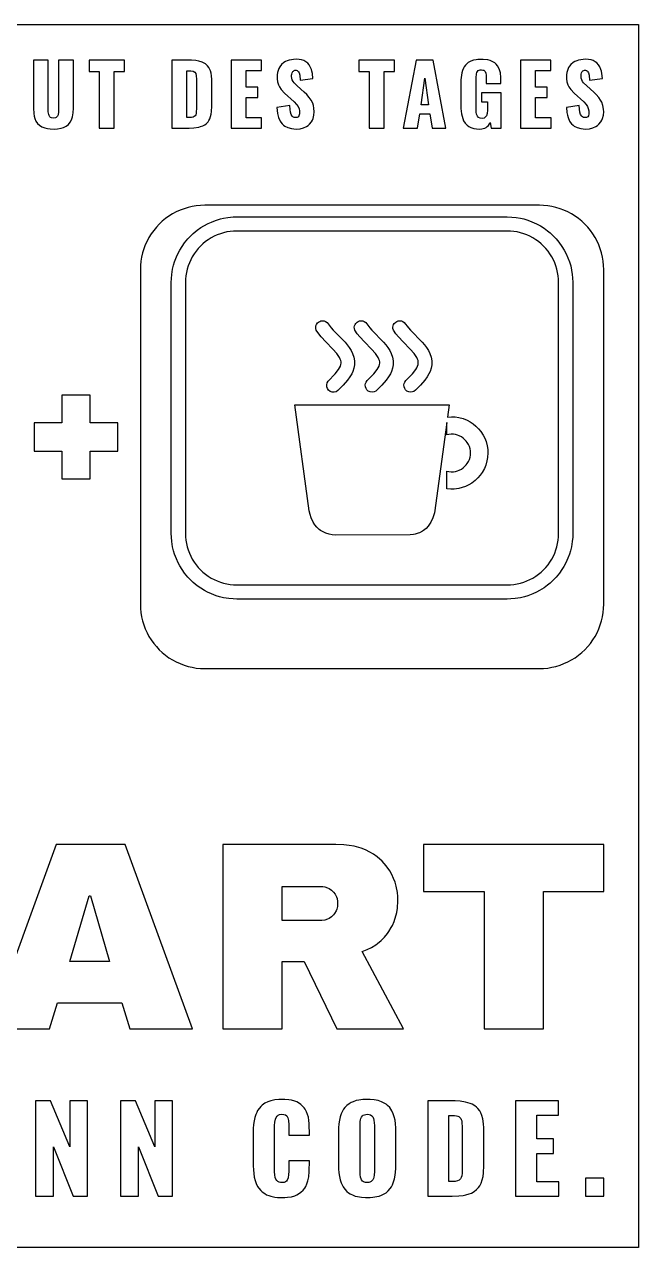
# Model space of a CAD drawing. Header units: millimetres. Extents: x 0 to 272, y 0 to 194.
# Drawn here: x 174.6 to 271.5, y 0.5 to 193.5 of the extents above; entities that cross this region are included whole.
import ezdxf

# ---------------------------------------------------------------- set-up
doc = ezdxf.new("R2010")
doc.units = ezdxf.units.MM

msp = doc.modelspace()

# ---------------------------------------------------------------- linework, layer by layer
at = {"layer": 'ENTGITTERRAHMEN'}
msp.add_lwpolyline([(0.5, 193.548), (271.5, 193.548), (271.5, 0.5), (0.5, 0.5)], close=True, dxfattribs=at)
at = {"layer": 'MOTIV'}
for points in [[(181.998, 178.51), (182.149, 178.966), (182.272, 179.617), (182.323, 180.356), (182.324, 187.902), (179.972, 187.902), (179.972, 180.158), (179.953, 179.734), (179.877, 179.277), (179.796, 179.086), (179.708, 178.956), (179.592, 178.852), (179.483, 178.797), (179.153, 178.744), (178.831, 178.797), (178.69, 178.875), (178.579, 178.987), (178.474, 179.159), (178.414, 179.319), (178.337, 179.781), (178.32, 180.158), (178.32, 187.902), (175.981, 187.902), (175.983, 180.356), (176.051, 179.479), (176.123, 179.089), (176.22, 178.731), (176.397, 178.304), (176.64, 177.938), (176.952, 177.632), (177.332, 177.387), (177.794, 177.206), (178.198, 177.114), (178.651, 177.058), (179.326, 177.042), (179.811, 177.073), (180.38, 177.171), (180.749, 177.288), (181.165, 177.502), (181.508, 177.778), (181.786, 178.114)], [(184.769, 186.145), (186.381, 186.145), (186.381, 177.198), (188.76, 177.198), (188.76, 186.145), (190.359, 186.145), (190.359, 187.902), (184.769, 187.902)], [(202.748, 177.555), (203.058, 177.726), (203.327, 177.935), (203.553, 178.18), (203.681, 178.365), (203.838, 178.672), (203.959, 179.018), (204.051, 179.404), (204.115, 179.832), (204.155, 180.634), (204.149, 184.85), (204.097, 185.457), (204.024, 185.865), (203.922, 186.233), (203.79, 186.56), (203.681, 186.757), (203.481, 187.022), (203.149, 187.319), (202.85, 187.5), (202.626, 187.6), (202.105, 187.757), (201.647, 187.838), (200.948, 187.895), (197.852, 187.902), (197.852, 177.198), (200.587, 177.198), (201.33, 177.227), (202.117, 177.346), (202.388, 177.418)], [(209.547, 186.29), (211.991, 186.29), (211.991, 187.902), (207.181, 187.902), (207.181, 177.198), (212.018, 177.198), (212.018, 178.797), (209.547, 178.797), (209.547, 181.995), (211.41, 181.995), (211.41, 183.634), (209.547, 183.634)], [(219.869, 178.197), (220.02, 178.456), (220.141, 178.73), (220.273, 179.215), (220.317, 179.735), (220.277, 180.341), (220.196, 180.756), (220.071, 181.139), (219.834, 181.599), (219.541, 182.016), (219.124, 182.502), (218.751, 182.861), (217.638, 183.843), (217.15, 184.35), (216.98, 184.567), (216.853, 184.809), (216.772, 185.087), (216.741, 185.318), (216.736, 185.524), (216.763, 185.722), (216.829, 185.92), (216.934, 186.113), (217.019, 186.202), (217.157, 186.281), (217.279, 186.311), (217.453, 186.312), (217.601, 186.281), (217.749, 186.198), (217.839, 186.097), (217.925, 185.931), (218.017, 185.532), (218.07, 184.757), (220.105, 185.008), (220.031, 185.784), (219.961, 186.154), (219.876, 186.444), (219.697, 186.862), (219.495, 187.19), (219.289, 187.421), (218.974, 187.67), (218.674, 187.834), (218.321, 187.953), (217.912, 188.024), (217.449, 188.048), (217.064, 188.033), (216.704, 187.989), (216.367, 187.915), (216.053, 187.812), (215.763, 187.68), (215.498, 187.518), (215.144, 187.221), (214.861, 186.863), (214.713, 186.592), (214.597, 186.295), (214.515, 185.971), (214.466, 185.622), (214.458, 184.977), (214.526, 184.476), (214.662, 184.026), (214.808, 183.722), (215.119, 183.265), (215.638, 182.685), (217.173, 181.322), (217.527, 180.929), (217.758, 180.599), (217.912, 180.226), (217.976, 179.89), (217.982, 179.46), (217.894, 179.124), (217.819, 178.992), (217.735, 178.919), (217.628, 178.869), (217.448, 178.838), (217.276, 178.845), (217.127, 178.883), (216.961, 178.973), (216.844, 179.08), (216.676, 179.358), (216.568, 179.691), (216.496, 180.119), (216.458, 180.74), (214.436, 180.436), (214.467, 179.946), (214.526, 179.498), (214.686, 178.84), (214.924, 178.294), (215.043, 178.105), (215.245, 177.851), (215.479, 177.632), (215.651, 177.506), (216.141, 177.26), (216.715, 177.105), (217.1, 177.056), (217.515, 177.04), (218.099, 177.085), (218.624, 177.222), (219.09, 177.449), (219.337, 177.621), (219.558, 177.818)], [(227.373, 186.145), (228.986, 186.145), (228.986, 177.198), (231.364, 177.198), (231.364, 186.145), (232.963, 186.145), (232.963, 187.902), (227.373, 187.902)], [(241.09, 177.198), (239.095, 187.902), (236.399, 187.902), (234.377, 177.198), (236.61, 177.198), (236.98, 179.458), (238.553, 179.458), (238.91, 177.198)], [(247.801, 177.62), (247.97, 177.839), (248.107, 178.084), (248.239, 177.198), (249.799, 177.198), (249.799, 182.748), (246.706, 182.748), (246.706, 181.361), (247.671, 181.361), (247.67, 180.004), (247.603, 179.477), (247.483, 179.144), (247.314, 178.916), (247.113, 178.783), (246.848, 178.722), (246.512, 178.742), (246.256, 178.859), (246.076, 179.062), (245.944, 179.368), (245.884, 179.686), (245.861, 180.028), (245.862, 185.128), (245.923, 185.754), (245.985, 185.948), (246.101, 186.148), (246.208, 186.256), (246.35, 186.331), (246.526, 186.373), (246.732, 186.382), (246.918, 186.36), (247.071, 186.309), (247.191, 186.229), (247.281, 186.122), (247.401, 185.854), (247.454, 185.521), (247.473, 184.228), (249.786, 184.228), (249.78, 185.179), (249.691, 185.91), (249.606, 186.243), (249.495, 186.554), (249.237, 187.016), (249.035, 187.255), (248.797, 187.467), (248.524, 187.651), (248.319, 187.756), (248.093, 187.845), (247.716, 187.948), (246.983, 188.039), (246.156, 188.027), (245.85, 187.989), (245.43, 187.899), (245.057, 187.766), (244.834, 187.654), (244.632, 187.525), (244.361, 187.3), (244.201, 187.132), (243.994, 186.85), (243.877, 186.643), (243.733, 186.303), (243.622, 185.932), (243.537, 185.534), (243.456, 184.807), (243.455, 180.282), (243.554, 179.436), (243.641, 179.049), (243.754, 178.686), (243.898, 178.355), (244.144, 177.968), (244.45, 177.642), (244.719, 177.438), (245.03, 177.276), (245.511, 177.125), (245.922, 177.061), (246.376, 177.04), (246.753, 177.064), (247.004, 177.114), (247.228, 177.191), (247.426, 177.296), (247.599, 177.425)], [(255.23, 186.29), (257.675, 186.29), (257.675, 187.902), (252.865, 187.902), (252.865, 177.198), (257.701, 177.198), (257.701, 178.797), (255.23, 178.797), (255.23, 181.995), (257.093, 181.995), (257.093, 183.634), (255.23, 183.634)], [(265.552, 178.197), (265.704, 178.456), (265.825, 178.73), (265.956, 179.215), (266, 179.735), (265.978, 180.195), (265.879, 180.756), (265.702, 181.26), (265.518, 181.599), (265.224, 182.016), (264.807, 182.502), (264.434, 182.861), (263.321, 183.843), (262.833, 184.35), (262.664, 184.567), (262.536, 184.809), (262.455, 185.087), (262.425, 185.318), (262.42, 185.524), (262.447, 185.722), (262.513, 185.92), (262.618, 186.113), (262.734, 186.226), (262.84, 186.281), (262.962, 186.311), (263.137, 186.312), (263.285, 186.281), (263.433, 186.198), (263.523, 186.097), (263.609, 185.931), (263.7, 185.532), (263.753, 184.757), (265.789, 185.008), (265.715, 185.784), (265.644, 186.154), (265.56, 186.444), (265.38, 186.862), (265.179, 187.19), (264.915, 187.475), (264.657, 187.67), (264.357, 187.834), (264.004, 187.953), (263.596, 188.024), (263.132, 188.048), (262.748, 188.033), (262.387, 187.989), (262.05, 187.915), (261.736, 187.812), (261.447, 187.68), (261.181, 187.518), (260.828, 187.221), (260.63, 186.989), (260.466, 186.731), (260.281, 186.295), (260.198, 185.971), (260.149, 185.622), (260.141, 184.977), (260.209, 184.476), (260.345, 184.026), (260.492, 183.722), (260.802, 183.265), (261.321, 182.685), (262.856, 181.322), (263.211, 180.929), (263.441, 180.599), (263.571, 180.305), (263.66, 179.89), (263.665, 179.46), (263.577, 179.124), (263.502, 178.992), (263.418, 178.919), (263.27, 178.857), (263.131, 178.838), (262.959, 178.845), (262.81, 178.883), (262.644, 178.973), (262.527, 179.08), (262.359, 179.358), (262.251, 179.691), (262.171, 180.199), (262.141, 180.74), (260.119, 180.436), (260.187, 179.643), (260.264, 179.221), (260.369, 178.84), (260.608, 178.294), (260.726, 178.105), (260.929, 177.851), (261.162, 177.632), (261.334, 177.506), (261.824, 177.26), (262.398, 177.105), (262.783, 177.056), (263.198, 177.04), (263.783, 177.085), (264.308, 177.222), (264.773, 177.449), (265.021, 177.621), (265.242, 177.818)], [(201.693, 185.464), (201.724, 184.929), (201.724, 180.264), (201.704, 179.772), (201.664, 179.471), (201.615, 179.303), (201.514, 179.129), (201.367, 178.995), (201.206, 178.918), (200.935, 178.857), (200.217, 178.837), (200.217, 186.25), (200.852, 186.24), (201.225, 186.169), (201.463, 186.03), (201.612, 185.813)], [(237.192, 180.872), (237.76, 185.048), (238.328, 180.872)], [(194.974, 161.037), (194.587, 160.497), (194.236, 159.933), (193.922, 159.346), (193.648, 158.741), (193.414, 158.119), (193.221, 157.483), (193.07, 156.836), (192.962, 156.18), (192.897, 155.519), (192.875, 154.854), (192.875, 102.042), (192.897, 101.378), (192.962, 100.716), (193.07, 100.061), (193.221, 99.413), (193.414, 98.777), (193.648, 98.155), (193.922, 97.55), (194.236, 96.964), (194.587, 96.399), (194.974, 95.859), (195.395, 95.345), (195.85, 94.86), (196.335, 94.406), (196.849, 93.984), (197.389, 93.597), (197.953, 93.246), (198.539, 92.933), (199.145, 92.659), (199.767, 92.425), (200.403, 92.232), (201.05, 92.081), (201.706, 91.973), (202.367, 91.907), (203.031, 91.886), (255.844, 91.886), (256.508, 91.907), (257.169, 91.973), (257.825, 92.081), (258.472, 92.232), (259.108, 92.425), (259.73, 92.659), (260.336, 92.933), (260.922, 93.246), (261.486, 93.597), (262.026, 93.984), (262.54, 94.406), (263.025, 94.86), (263.48, 95.345), (263.901, 95.859), (264.288, 96.399), (264.639, 96.964), (264.953, 97.55), (265.227, 98.155), (265.461, 98.777), (265.654, 99.413), (265.805, 100.061), (265.913, 100.716), (265.978, 101.378), (266, 102.042), (266, 154.854), (265.978, 155.519), (265.913, 156.18), (265.805, 156.836), (265.654, 157.483), (265.461, 158.119), (265.227, 158.741), (264.953, 159.346), (264.639, 159.933), (264.288, 160.497), (263.901, 161.037), (263.48, 161.551), (263.025, 162.036), (262.54, 162.49), (262.026, 162.912), (261.486, 163.299), (260.922, 163.65), (260.336, 163.963), (259.73, 164.238), (259.108, 164.472), (258.472, 164.665), (257.825, 164.816), (257.169, 164.924), (256.508, 164.989), (255.844, 165.011), (203.031, 165.011), (202.367, 164.989), (201.706, 164.924), (201.05, 164.816), (200.403, 164.665), (199.767, 164.472), (199.145, 164.238), (198.539, 163.963), (197.953, 163.65), (197.389, 163.299), (196.849, 162.912), (196.335, 162.49), (195.85, 162.036), (195.395, 161.551)], [(257.54, 160.659), (258.038, 160.199), (258.505, 159.708), (258.939, 159.187), (259.419, 158.517), (259.773, 157.939), (260.088, 157.339), (260.363, 156.72), (260.598, 156.084), (260.79, 155.433), (260.939, 154.772), (261.045, 154.103), (261.097, 153.574), (261.125, 152.823), (261.125, 113.214), (261.106, 112.609), (261.045, 111.934), (260.911, 111.121), (260.752, 110.462), (260.598, 109.954), (260.363, 109.317), (260.023, 108.567), (259.7, 107.971), (259.419, 107.52), (259.028, 106.966), (258.505, 106.329), (258.038, 105.838), (257.54, 105.378), (257.129, 105.041), (256.581, 104.642), (255.881, 104.207), (255.412, 103.956), (254.797, 103.672), (254.026, 103.382), (253.517, 103.228), (252.858, 103.069), (252.045, 102.935), (251.37, 102.873), (250.766, 102.854), (208.109, 102.854), (207.505, 102.873), (206.83, 102.935), (206.017, 103.069), (205.358, 103.228), (204.849, 103.382), (204.078, 103.672), (203.463, 103.956), (202.994, 104.207), (202.415, 104.561), (201.862, 104.952), (201.225, 105.474), (200.837, 105.838), (200.37, 106.329), (199.847, 106.966), (199.456, 107.52), (199.102, 108.098), (198.852, 108.567), (198.568, 109.182), (198.277, 109.954), (198.123, 110.462), (197.964, 111.121), (197.83, 111.934), (197.769, 112.609), (197.75, 113.214), (197.75, 152.823), (197.769, 153.428), (197.83, 154.103), (197.964, 154.916), (198.123, 155.575), (198.277, 156.084), (198.568, 156.855), (198.852, 157.47), (199.102, 157.939), (199.456, 158.517), (199.847, 159.071), (200.37, 159.708), (200.733, 160.096), (201.225, 160.563), (201.862, 161.085), (202.415, 161.476), (202.867, 161.757), (203.594, 162.146), (204.078, 162.365), (204.711, 162.608), (205.499, 162.847), (206.017, 162.968), (206.685, 163.083), (207.505, 163.164), (208.109, 163.183), (250.766, 163.183), (251.516, 163.154), (252.19, 163.083), (252.858, 162.968), (253.376, 162.847), (254.026, 162.655), (254.662, 162.421), (255.412, 162.081), (256.008, 161.757), (256.581, 161.395), (257.129, 160.996)], [(202.001, 158.18), (201.663, 157.769), (201.354, 157.337), (201.073, 156.886), (200.822, 156.417), (200.603, 155.933), (200.416, 155.435), (200.261, 154.926), (200.14, 154.408), (200.054, 153.884), (200.002, 153.355), (199.984, 152.823), (199.984, 113.214), (200.002, 112.682), (200.054, 112.153), (200.14, 111.629), (200.261, 111.111), (200.416, 110.602), (200.603, 110.105), (200.822, 109.62), (201.073, 109.151), (201.354, 108.7), (201.663, 108.268), (202.001, 107.857), (202.364, 107.469), (202.752, 107.105), (203.163, 106.768), (203.595, 106.458), (204.047, 106.177), (204.516, 105.927), (205, 105.707), (205.498, 105.52), (206.006, 105.366), (206.524, 105.245), (207.049, 105.158), (207.578, 105.106), (208.109, 105.089), (250.766, 105.089), (251.297, 105.106), (251.826, 105.158), (252.351, 105.245), (252.869, 105.366), (253.377, 105.52), (253.875, 105.707), (254.359, 105.927), (254.828, 106.177), (255.28, 106.458), (255.712, 106.768), (256.123, 107.105), (256.511, 107.469), (256.874, 107.857), (257.212, 108.268), (257.521, 108.7), (257.802, 109.151), (258.053, 109.62), (258.272, 110.105), (258.459, 110.602), (258.614, 111.111), (258.735, 111.629), (258.821, 112.153), (258.873, 112.682), (258.891, 113.214), (258.891, 152.823), (258.873, 153.355), (258.821, 153.884), (258.735, 154.408), (258.614, 154.926), (258.459, 155.435), (258.272, 155.933), (258.053, 156.417), (257.802, 156.886), (257.521, 157.337), (257.212, 157.769), (256.874, 158.18), (256.511, 158.568), (256.123, 158.932), (255.712, 159.269), (255.28, 159.579), (254.828, 159.86), (254.359, 160.11), (253.875, 160.33), (253.377, 160.517), (252.869, 160.671), (252.351, 160.792), (251.826, 160.879), (251.297, 160.931), (250.766, 160.948), (208.109, 160.948), (207.578, 160.931), (207.049, 160.879), (206.524, 160.792), (206.006, 160.671), (205.498, 160.517), (205, 160.33), (204.516, 160.11), (204.047, 159.86), (203.595, 159.579), (203.163, 159.269), (202.752, 158.932), (202.364, 158.568)], [(222.404, 136.068), (222.298, 136.363), (222.282, 136.675), (222.358, 136.979), (222.518, 137.248), (223.636, 138.417), (224.147, 139.07), (224.325, 139.363), (224.449, 139.627), (224.523, 139.863), (224.556, 140.076), (224.553, 140.281), (224.515, 140.497), (224.434, 140.736), (224.302, 141.005), (224.116, 141.302), (223.877, 141.622), (223.263, 142.314), (222.139, 143.451), (221.407, 144.237), (221.018, 144.714), (220.642, 145.276), (220.557, 145.577), (220.55, 145.786), (220.585, 145.992), (220.659, 146.187), (220.837, 146.444), (220.995, 146.582), (221.176, 146.686), (221.374, 146.753), (221.582, 146.78), (221.892, 146.743), (222.088, 146.669), (222.345, 146.491), (223.007, 145.648), (223.322, 145.298), (225.172, 143.39), (225.525, 142.975), (225.85, 142.544), (226.138, 142.091), (226.379, 141.613), (226.584, 141.028), (226.68, 140.482), (226.677, 139.839), (226.582, 139.3), (226.411, 138.787), (226.233, 138.406), (225.946, 137.924), (225.576, 137.414), (224.879, 136.616), (224.022, 135.75), (223.754, 135.589), (223.451, 135.512), (223.138, 135.527), (222.843, 135.632), (222.591, 135.817)], [(228.615, 135.895), (228.498, 136.068), (228.392, 136.363), (228.376, 136.675), (228.416, 136.88), (228.496, 137.074), (228.682, 137.326), (229.729, 138.417), (230.241, 139.07), (230.419, 139.363), (230.543, 139.627), (230.617, 139.863), (230.65, 140.076), (230.647, 140.281), (230.609, 140.497), (230.527, 140.736), (230.396, 141.005), (230.21, 141.302), (229.97, 141.622), (229.357, 142.314), (228.233, 143.451), (227.501, 144.237), (227.112, 144.714), (226.736, 145.276), (226.651, 145.577), (226.644, 145.786), (226.679, 145.992), (226.753, 146.187), (226.863, 146.365), (227.089, 146.582), (227.27, 146.686), (227.468, 146.753), (227.675, 146.78), (227.986, 146.743), (228.182, 146.669), (228.439, 146.491), (229.101, 145.648), (229.416, 145.298), (231.266, 143.39), (231.619, 142.975), (231.944, 142.544), (232.232, 142.091), (232.473, 141.613), (232.677, 141.028), (232.774, 140.482), (232.771, 139.839), (232.676, 139.3), (232.504, 138.787), (232.326, 138.406), (232.04, 137.924), (231.67, 137.414), (230.973, 136.616), (230.193, 135.821), (230.032, 135.688), (229.749, 135.553), (229.44, 135.507), (229.13, 135.552), (228.847, 135.685)], [(234.708, 135.895), (234.592, 136.068), (234.486, 136.363), (234.47, 136.675), (234.51, 136.88), (234.59, 137.074), (234.775, 137.326), (235.823, 138.417), (236.335, 139.07), (236.513, 139.363), (236.636, 139.627), (236.711, 139.863), (236.743, 140.076), (236.741, 140.281), (236.702, 140.497), (236.621, 140.736), (236.49, 141.005), (236.303, 141.302), (236.064, 141.622), (235.451, 142.314), (234.327, 143.451), (233.594, 144.237), (233.206, 144.714), (232.83, 145.276), (232.744, 145.577), (232.738, 145.786), (232.772, 145.992), (232.846, 146.187), (232.957, 146.365), (233.182, 146.582), (233.364, 146.686), (233.562, 146.753), (233.769, 146.78), (234.08, 146.743), (234.275, 146.669), (234.532, 146.491), (235.194, 145.648), (235.51, 145.298), (237.36, 143.39), (237.713, 142.975), (238.038, 142.544), (238.326, 142.091), (238.567, 141.613), (238.771, 141.028), (238.868, 140.482), (238.865, 139.839), (238.769, 139.3), (238.598, 138.787), (238.42, 138.406), (238.134, 137.924), (237.763, 137.414), (237.066, 136.616), (236.287, 135.821), (236.036, 135.634), (235.843, 135.553), (235.534, 135.507), (235.224, 135.552), (234.941, 135.685)], [(189.32, 130.683), (184.953, 130.683), (184.953, 135.05), (180.484, 135.05), (180.484, 130.683), (176.117, 130.683), (176.117, 126.214), (180.484, 126.214), (180.484, 121.847), (184.953, 121.847), (184.953, 126.214), (189.32, 126.214)], [(246.51, 122.394), (246.143, 121.97), (245.737, 121.583), (245.18, 121.159), (244.699, 120.871), (244.192, 120.631), (243.664, 120.442), (243.12, 120.306), (242.426, 120.212), (241.866, 120.198), (241.244, 120.248), (241.244, 123.038), (241.57, 122.971), (241.933, 122.939), (242.297, 122.953), (242.585, 122.996), (242.938, 123.088), (243.21, 123.193), (243.533, 123.361), (243.834, 123.567), (244.054, 123.758), (244.302, 124.025), (244.476, 124.259), (244.659, 124.573), (244.803, 124.908), (244.904, 125.258), (244.954, 125.546), (244.977, 125.909), (244.954, 126.273), (244.904, 126.56), (244.803, 126.91), (244.659, 127.245), (244.476, 127.56), (244.302, 127.794), (244.054, 128.061), (243.834, 128.251), (243.533, 128.457), (243.21, 128.625), (242.938, 128.73), (242.585, 128.823), (242.297, 128.866), (241.933, 128.879), (241.57, 128.848), (241.244, 128.78), (241.244, 130.733), (239.286, 116.487), (239.056, 115.693), (238.724, 114.982), (238.296, 114.364), (237.959, 114.007), (237.583, 113.698), (237.38, 113.562), (236.946, 113.33), (236.715, 113.234), (236.228, 113.083), (235.971, 113.03), (235.432, 112.968), (223.725, 112.96), (223.169, 112.991), (222.647, 113.083), (222.16, 113.234), (221.707, 113.44), (221.292, 113.698), (221.099, 113.847), (220.742, 114.18), (220.426, 114.559), (220.151, 114.982), (219.819, 115.693), (219.654, 116.214), (219.535, 116.769), (217.25, 133.526), (241.625, 133.526), (241.36, 131.585), (242.006, 131.622), (242.566, 131.595), (243.12, 131.512), (243.798, 131.334), (244.448, 131.074), (244.943, 130.809), (245.409, 130.498), (245.842, 130.142), (246.239, 129.746), (246.594, 129.312), (246.977, 128.725), (247.229, 128.224), (247.43, 127.701), (247.609, 127.024), (247.691, 126.469), (247.719, 125.909), (247.676, 125.21), (247.58, 124.657), (247.385, 123.985), (247.17, 123.467), (246.832, 122.853)], [(189.973, 39.117), (191.2, 35.011), (201.106, 35.011), (190.481, 64.135), (179.601, 64.135), (168.976, 35.011), (178.543, 35.011), (179.771, 39.117)], [(231.163, 49.237), (231.415, 49.504), (231.88, 50.074), (232.092, 50.377), (232.474, 51.004), (232.643, 51.326), (232.937, 51.984), (233.062, 52.321), (233.267, 53.01), (233.348, 53.363), (233.466, 54.083), (233.532, 55.203), (233.509, 55.885), (233.44, 56.552), (233.251, 57.526), (233.068, 58.156), (232.839, 58.772), (232.564, 59.374), (232.244, 59.958), (231.679, 60.773), (231.013, 61.51), (230.246, 62.17), (229.678, 62.566), (229.066, 62.928), (228.412, 63.248), (227.722, 63.519), (226.616, 63.833), (225.832, 63.981), (225.012, 64.079), (223.711, 64.135), (205.889, 64.135), (205.889, 35.011), (215.245, 35.011), (215.245, 45.636), (218.716, 45.636), (223.88, 35.011), (234.378, 35.011), (227.902, 47.202), (228.661, 47.516), (229.367, 47.876), (230.019, 48.283), (230.325, 48.504), (230.897, 48.981)], [(256.475, 56.684), (266, 56.684), (266, 64.135), (237.553, 64.135), (237.553, 56.684), (247.12, 56.684), (247.12, 35.011), (256.475, 35.011)], [(181.718, 45.636), (184.808, 56.007), (184.978, 56.007), (188.025, 45.636)], [(223.618, 56.26), (223.817, 55.87), (223.91, 55.59), (223.992, 55.141), (224.003, 54.66), (223.972, 54.349), (223.867, 53.908), (223.758, 53.633), (223.537, 53.248), (223.35, 53.009), (223.021, 52.688), (222.658, 52.436), (222.399, 52.308), (221.984, 52.177), (221.538, 52.117), (215.245, 52.113), (215.245, 57.489), (221.69, 57.473), (221.984, 57.427), (222.399, 57.298), (222.658, 57.174), (223.021, 56.929), (223.35, 56.616)], [(181.764, 16.418), (178.676, 23.673), (176.332, 23.673), (176.332, 8.604), (179.178, 8.604), (179.178, 16.418), (182.266, 8.604), (184.517, 8.604), (184.517, 23.673), (181.764, 23.673)], [(195.177, 16.418), (192.089, 23.673), (189.745, 23.673), (189.745, 8.604), (192.591, 8.604), (192.591, 16.418), (195.679, 8.604), (197.93, 8.604), (197.93, 23.673), (195.177, 23.673)], [(218.548, 9.548), (218.823, 9.897), (218.977, 10.152), (219.166, 10.567), (219.312, 11.014), (219.452, 11.648), (219.54, 12.503), (219.548, 14.167), (216.292, 14.167), (216.292, 12.522), (216.269, 12.019), (216.191, 11.48), (216.045, 11.136), (215.924, 10.976), (215.76, 10.855), (215.547, 10.778), (215.286, 10.745), (215.016, 10.755), (214.787, 10.807), (214.596, 10.899), (214.41, 11.07), (214.269, 11.288), (214.171, 11.549), (214.094, 11.974), (214.061, 12.444), (214.06, 19.74), (214.093, 20.314), (214.177, 20.785), (214.285, 21.038), (214.441, 21.255), (214.606, 21.391), (214.816, 21.483), (215.14, 21.532), (215.495, 21.512), (215.776, 21.422), (215.976, 21.264), (216.155, 20.959), (216.217, 20.754), (216.252, 20.526), (216.291, 19.856), (216.292, 18.222), (219.548, 18.222), (219.53, 20.061), (219.476, 20.57), (219.386, 21.052), (219.26, 21.506), (219.098, 21.933), (218.889, 22.322), (218.721, 22.559), (218.531, 22.778), (218.204, 23.074), (217.827, 23.329), (217.543, 23.475), (217.23, 23.598), (216.704, 23.741), (216.315, 23.808), (215.676, 23.867), (214.739, 23.865), (214.082, 23.799), (213.491, 23.677), (212.966, 23.499), (212.506, 23.264), (212.107, 22.977), (211.87, 22.76), (211.657, 22.522), (211.383, 22.126), (211.23, 21.836), (211.102, 21.524), (210.945, 21.022), (210.826, 20.479), (210.745, 19.897), (210.701, 19.274), (210.692, 13.404), (210.711, 12.769), (210.768, 12.17), (210.861, 11.608), (210.993, 11.083), (211.163, 10.595), (211.383, 10.151), (211.56, 9.881), (211.87, 9.514), (212.107, 9.295), (212.506, 9.004), (212.805, 8.839), (213.133, 8.699), (213.491, 8.585), (214.082, 8.461), (214.512, 8.41), (214.972, 8.384), (215.681, 8.393), (216.119, 8.429), (216.717, 8.528), (217.247, 8.68), (217.562, 8.812), (217.845, 8.967), (218.222, 9.238)], [(231.37, 8.977), (231.643, 9.157), (232.008, 9.468), (232.322, 9.827), (232.502, 10.093), (232.659, 10.38), (232.852, 10.85), (233.003, 11.361), (233.114, 11.911), (233.212, 12.916), (233.212, 19.385), (233.166, 20.005), (233.081, 20.582), (232.957, 21.116), (232.793, 21.608), (232.584, 22.055), (232.415, 22.327), (232.223, 22.578), (231.892, 22.915), (231.643, 23.114), (231.37, 23.292), (230.91, 23.516), (230.385, 23.686), (229.794, 23.803), (229.138, 23.866), (228.425, 23.875), (227.97, 23.851), (227.342, 23.77), (226.959, 23.686), (226.439, 23.516), (226.129, 23.373), (225.846, 23.205), (225.466, 22.915), (225.138, 22.578), (224.947, 22.327), (224.704, 21.911), (224.57, 21.608), (224.407, 21.116), (224.282, 20.582), (224.197, 20.005), (224.151, 19.385), (224.151, 12.916), (224.197, 12.3), (224.282, 11.723), (224.407, 11.186), (224.57, 10.688), (224.86, 10.093), (225.138, 9.702), (225.466, 9.359), (225.714, 9.157), (225.984, 8.977), (226.439, 8.749), (226.779, 8.627), (227.147, 8.53), (227.753, 8.43), (228.425, 8.384), (229.138, 8.393), (229.583, 8.43), (230.196, 8.53), (230.568, 8.627), (230.91, 8.749)], [(244.789, 8.973), (245.118, 9.107), (245.555, 9.348), (245.933, 9.642), (246.252, 9.987), (246.432, 10.246), (246.653, 10.679), (246.823, 11.166), (246.953, 11.71), (247.042, 12.312), (247.099, 13.441), (247.09, 19.376), (247.042, 20.027), (246.915, 20.806), (246.771, 21.323), (246.585, 21.783), (246.431, 22.061), (246.15, 22.435), (245.93, 22.655), (245.683, 22.853), (245.262, 23.107), (244.947, 23.248), (244.213, 23.469), (243.336, 23.61), (242.584, 23.663), (238.225, 23.673), (238.225, 8.604), (242.076, 8.604), (243.122, 8.645), (243.813, 8.73), (244.23, 8.812)], [(258.056, 17.664), (255.433, 17.664), (255.433, 21.404), (258.875, 21.404), (258.875, 23.673), (252.103, 23.673), (252.103, 8.604), (258.912, 8.604), (258.912, 10.855), (255.433, 10.855), (255.433, 15.357), (258.056, 15.357)], [(227.622, 11.616), (227.568, 12.028), (227.547, 12.511), (227.547, 19.766), (227.585, 20.381), (227.633, 20.669), (227.696, 20.881), (227.786, 21.069), (227.938, 21.273), (228.052, 21.373), (228.24, 21.469), (228.467, 21.522), (228.663, 21.534), (229, 21.501), (229.218, 21.426), (229.39, 21.309), (229.55, 21.113), (229.668, 20.881), (229.742, 20.613), (229.798, 20.201), (229.817, 19.766), (229.817, 12.511), (229.779, 11.909), (229.731, 11.616), (229.668, 11.401), (229.577, 11.209), (229.426, 11.004), (229.309, 10.905), (229.114, 10.809), (228.938, 10.765), (228.663, 10.744), (228.389, 10.765), (228.113, 10.851), (227.944, 10.968), (227.79, 11.165), (227.699, 11.351)], [(243.309, 21.037), (243.443, 20.876), (243.519, 20.732), (243.588, 20.507), (243.634, 20.241), (243.676, 19.487), (243.676, 12.92), (243.649, 12.228), (243.592, 11.804), (243.524, 11.567), (243.381, 11.322), (243.174, 11.135), (242.947, 11.025), (242.566, 10.94), (242.183, 10.912), (241.555, 10.911), (241.555, 21.348), (242.449, 21.333), (242.774, 21.287), (242.974, 21.233), (243.137, 21.162)], [(266, 8.604), (266, 11.469), (263.135, 11.469), (263.135, 8.604)]]:
    msp.add_lwpolyline(points, close=True, dxfattribs=at)

doc.saveas('drawing.dxf')
